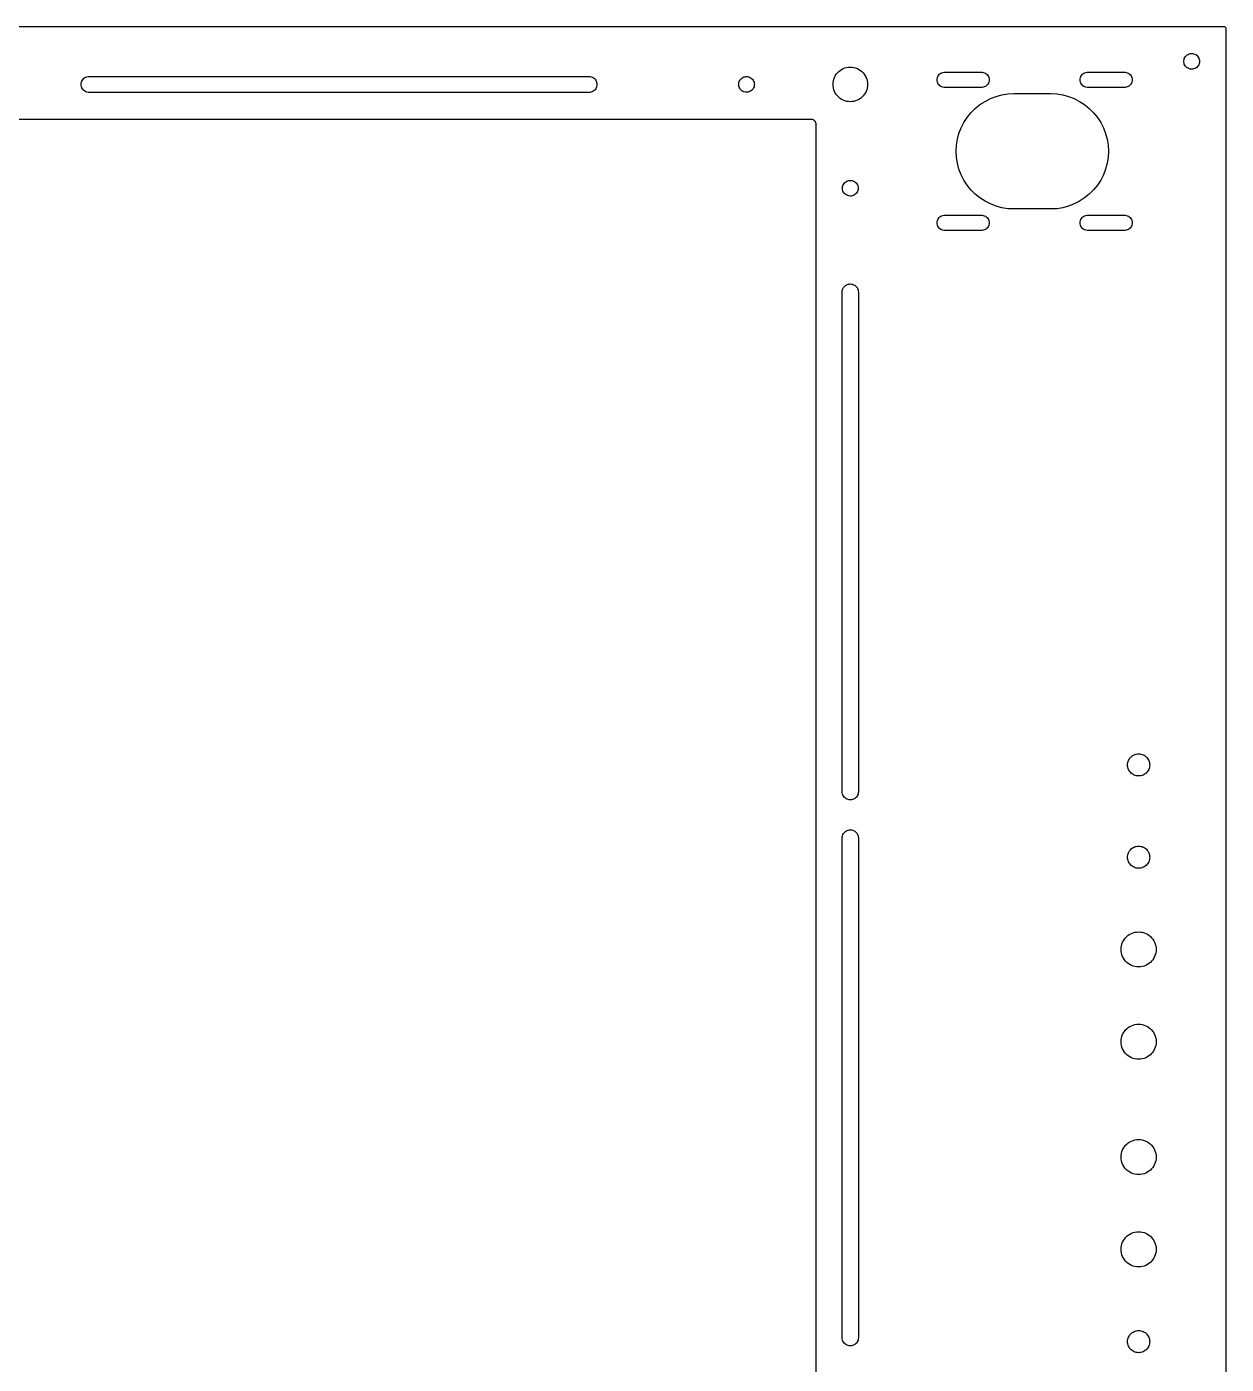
# Model space of a CAD drawing. Header units: metres. Extents: x -319 to 319, y -232 to 232.
# Drawn here: x 59 to 319, y -57.4 to 232.5 of the extents above; entities that cross this region are included whole.
import ezdxf

# ---------------------------------------------------------------- set-up
doc = ezdxf.new("R2010")
doc.units = ezdxf.units.M

msp = doc.modelspace()

# ---------------------------------------------------------------- linework, layer by layer
for p, q in [((318.5, 232.5), (-318.5, 232.5)), ((318.691, 232.462), (318.5, 232.5)), ((318.854, 232.354), (318.691, 232.462)), ((318.962, 232.191), (318.854, 232.354)), ((319, 232), (318.962, 232.191)), ((319, -232), (319, 232)), ((310.154, 226.039), (310.32, 226.224)), ((310.32, 226.224), (310.511, 226.383)), ((310.511, 226.383), (310.723, 226.512)), ((310.723, 226.512), (310.951, 226.609)), ((310.951, 226.609), (311.191, 226.672)), ((311.191, 226.672), (311.438, 226.699)), ((311.438, 226.699), (311.686, 226.69)), ((311.686, 226.69), (311.93, 226.645)), ((311.93, 226.645), (312.165, 226.565)), ((312.165, 226.565), (312.386, 226.451)), ((312.386, 226.451), (312.587, 226.307)), ((312.587, 226.307), (312.766, 226.134)), ((312.766, 226.134), (312.918, 225.938)), ((235.296, 223.034), (235.625, 223.248)), ((235.625, 223.248), (235.975, 223.426)), ((235.975, 223.426), (236.341, 223.566)), ((236.341, 223.566), (236.72, 223.668)), ((236.72, 223.668), (237.108, 223.729)), ((237.108, 223.729), (237.5, 223.75)), ((237.5, 223.75), (237.892, 223.729)), ((237.892, 223.729), (238.28, 223.668)), ((238.28, 223.668), (238.659, 223.566)), ((238.659, 223.566), (239.025, 223.426)), ((239.025, 223.426), (239.375, 223.248)), ((239.375, 223.248), (239.704, 223.034)), ((309.805, 225.124), (309.841, 225.37)), ((309.805, 224.876), (309.805, 225.124)), ((309.841, 224.63), (309.805, 224.876)), ((309.841, 225.37), (309.912, 225.607)), ((309.912, 224.393), (309.841, 224.63)), ((309.912, 225.607), (310.018, 225.832)), ((310.018, 224.168), (309.912, 224.393)), ((310.018, 225.832), (310.154, 226.039)), ((310.154, 223.961), (310.018, 224.168)), ((310.32, 223.776), (310.154, 223.961)), ((310.511, 223.617), (310.32, 223.776)), ((310.723, 223.488), (310.511, 223.617)), ((310.951, 223.391), (310.723, 223.488)), ((311.191, 223.328), (310.951, 223.391)), ((311.438, 223.301), (311.191, 223.328)), ((311.686, 223.31), (311.438, 223.301)), ((311.93, 223.355), (311.686, 223.31)), ((312.165, 223.435), (311.93, 223.355)), ((312.386, 223.549), (312.165, 223.435)), ((312.587, 223.693), (312.386, 223.549)), ((312.766, 223.866), (312.587, 223.693)), ((312.918, 224.062), (312.766, 223.866)), ((312.918, 225.938), (313.039, 225.722)), ((313.039, 224.278), (312.918, 224.062)), ((313.039, 225.722), (313.128, 225.49)), ((313.128, 224.51), (313.039, 224.278)), ((313.128, 225.49), (313.182, 225.248)), ((313.182, 224.752), (313.128, 224.51)), ((313.182, 225.248), (313.2, 225)), ((313.2, 225), (313.182, 224.752)), ((70.7678, 220.249), (70.8209, 220.493)), ((70.8209, 220.493), (70.9081, 220.727)), ((70.9081, 220.727), (71.0278, 220.946)), ((71.0278, 220.946), (71.1774, 221.146)), ((71.1774, 221.146), (71.354, 221.323)), ((71.354, 221.323), (71.5539, 221.472)), ((71.5539, 221.472), (71.773, 221.592)), ((71.773, 221.592), (72.007, 221.679)), ((72.007, 221.679), (72.2509, 221.732)), ((72.2509, 221.732), (72.5, 221.75)), ((72.5, 221.75), (180.833, 221.75)), ((180.833, 221.75), (181.082, 221.732)), ((181.082, 221.732), (181.326, 221.679)), ((181.326, 221.679), (181.56, 221.592)), ((181.56, 221.592), (181.779, 221.472)), ((181.779, 221.472), (181.979, 221.323)), ((181.979, 221.323), (182.156, 221.146)), ((182.156, 221.146), (182.306, 220.946)), ((182.306, 220.946), (182.425, 220.727)), ((182.425, 220.727), (182.512, 220.493)), ((182.512, 220.493), (182.566, 220.249)), ((213.305, 220.124), (213.341, 220.37)), ((213.341, 220.37), (213.412, 220.607)), ((213.412, 220.607), (213.518, 220.832)), ((213.518, 220.832), (213.654, 221.039)), ((213.654, 221.039), (213.82, 221.224)), ((213.82, 221.224), (214.011, 221.383)), ((214.011, 221.383), (214.223, 221.512)), ((214.223, 221.512), (214.451, 221.609)), ((214.451, 221.609), (214.691, 221.672)), ((214.691, 221.672), (214.938, 221.699)), ((214.938, 221.699), (215.186, 221.69)), ((215.186, 221.69), (215.43, 221.645)), ((215.43, 221.645), (215.665, 221.565)), ((215.665, 221.565), (215.886, 221.451)), ((215.886, 221.451), (216.087, 221.307)), ((216.087, 221.307), (216.266, 221.134)), ((216.266, 221.134), (216.418, 220.938)), ((216.418, 220.938), (216.539, 220.722)), ((216.539, 220.722), (216.628, 220.49)), ((216.628, 220.49), (216.682, 220.248)), ((233.75, 220), (233.771, 220.392)), ((233.771, 220.392), (233.832, 220.78)), ((233.832, 220.78), (233.934, 221.159)), ((233.934, 221.159), (234.074, 221.525)), ((234.074, 221.525), (234.252, 221.875)), ((234.252, 221.875), (234.466, 222.204)), ((234.466, 222.204), (234.713, 222.509)), ((234.713, 222.509), (234.991, 222.787)), ((234.991, 222.787), (235.296, 223.034)), ((239.704, 223.034), (240.009, 222.787)), ((240.009, 222.787), (240.287, 222.509)), ((240.287, 222.509), (240.534, 222.204)), ((240.534, 222.204), (240.748, 221.875)), ((240.748, 221.875), (240.926, 221.525)), ((240.926, 221.525), (241.066, 221.159)), ((241.066, 221.159), (241.168, 220.78)), ((241.168, 220.78), (241.229, 220.392)), ((241.229, 220.392), (241.25, 220)), ((256.3, 221), (256.318, 221.246)), ((256.318, 220.754), (256.3, 221)), ((256.318, 221.246), (256.373, 221.486)), ((256.373, 220.514), (256.318, 220.754)), ((256.373, 221.486), (256.463, 221.716)), ((256.463, 220.284), (256.373, 220.514)), ((256.463, 221.716), (256.587, 221.929)), ((256.587, 221.929), (256.74, 222.122)), ((256.74, 222.122), (256.921, 222.29)), ((256.921, 222.29), (257.125, 222.429)), ((257.125, 222.429), (257.347, 222.536)), ((257.347, 222.536), (257.583, 222.609)), ((257.583, 222.609), (257.827, 222.645)), ((257.827, 222.645), (266.073, 222.645)), ((266.073, 222.645), (266.317, 222.609)), ((266.317, 222.609), (266.553, 222.536)), ((266.553, 222.536), (266.775, 222.429)), ((266.775, 222.429), (266.979, 222.29)), ((266.979, 222.29), (267.16, 222.122)), ((267.16, 222.122), (267.313, 221.929)), ((267.313, 221.929), (267.437, 221.716)), ((267.437, 221.716), (267.527, 221.486)), ((267.527, 220.514), (267.437, 220.284)), ((267.527, 221.486), (267.582, 221.246)), ((267.582, 220.754), (267.527, 220.514)), ((267.582, 221.246), (267.6, 221)), ((267.6, 221), (267.582, 220.754)), ((287.3, 221), (287.318, 221.246)), ((287.318, 220.754), (287.3, 221)), ((287.318, 221.246), (287.373, 221.486)), ((287.373, 220.514), (287.318, 220.754)), ((287.373, 221.486), (287.463, 221.716)), ((287.463, 220.284), (287.373, 220.514)), ((287.463, 221.716), (287.587, 221.929)), ((287.587, 221.929), (287.74, 222.122)), ((287.74, 222.122), (287.921, 222.29)), ((287.921, 222.29), (288.125, 222.429)), ((288.125, 222.429), (288.347, 222.536)), ((288.347, 222.536), (288.583, 222.609)), ((288.583, 222.609), (288.827, 222.645)), ((288.827, 222.645), (297.073, 222.645)), ((297.073, 222.645), (297.317, 222.609)), ((297.317, 222.609), (297.553, 222.536)), ((297.553, 222.536), (297.775, 222.429)), ((297.775, 222.429), (297.979, 222.29)), ((297.979, 222.29), (298.16, 222.122)), ((298.16, 222.122), (298.313, 221.929)), ((298.313, 221.929), (298.437, 221.716)), ((298.437, 221.716), (298.527, 221.486)), ((298.527, 220.514), (298.437, 220.284)), ((298.527, 221.486), (298.582, 221.246)), ((298.582, 220.754), (298.527, 220.514)), ((298.582, 221.246), (298.6, 221)), ((298.6, 221), (298.582, 220.754)), ((70.75, 220), (70.7678, 220.249)), ((70.7678, 219.751), (70.75, 220)), ((70.8209, 219.507), (70.7678, 219.751)), ((70.9081, 219.273), (70.8209, 219.507)), ((71.0278, 219.054), (70.9081, 219.273)), ((71.1774, 218.854), (71.0278, 219.054)), ((71.354, 218.677), (71.1774, 218.854)), ((71.5539, 218.528), (71.354, 218.677)), ((71.773, 218.408), (71.5539, 218.528)), ((72.007, 218.321), (71.773, 218.408)), ((72.2509, 218.268), (72.007, 218.321)), ((72.5, 218.25), (72.2509, 218.268)), ((180.833, 218.25), (72.5, 218.25)), ((181.082, 218.268), (180.833, 218.25)), ((181.326, 218.321), (181.082, 218.268)), ((181.56, 218.408), (181.326, 218.321)), ((181.779, 218.528), (181.56, 218.408)), ((181.979, 218.677), (181.779, 218.528)), ((182.156, 218.854), (181.979, 218.677)), ((182.306, 219.054), (182.156, 218.854)), ((182.425, 219.273), (182.306, 219.054)), ((182.512, 219.507), (182.425, 219.273)), ((182.566, 219.751), (182.512, 219.507)), ((182.566, 220.249), (182.583, 220)), ((182.583, 220), (182.566, 219.751)), ((213.305, 219.876), (213.305, 220.124)), ((213.341, 219.63), (213.305, 219.876)), ((213.412, 219.393), (213.341, 219.63)), ((213.518, 219.168), (213.412, 219.393)), ((213.654, 218.961), (213.518, 219.168)), ((213.82, 218.776), (213.654, 218.961)), ((214.011, 218.617), (213.82, 218.776)), ((214.223, 218.488), (214.011, 218.617)), ((214.451, 218.391), (214.223, 218.488)), ((214.691, 218.328), (214.451, 218.391)), ((214.938, 218.301), (214.691, 218.328)), ((215.186, 218.31), (214.938, 218.301)), ((215.43, 218.355), (215.186, 218.31)), ((215.665, 218.435), (215.43, 218.355)), ((215.886, 218.549), (215.665, 218.435)), ((216.087, 218.693), (215.886, 218.549)), ((216.266, 218.866), (216.087, 218.693)), ((216.418, 219.062), (216.266, 218.866)), ((216.539, 219.278), (216.418, 219.062)), ((216.628, 219.51), (216.539, 219.278)), ((216.682, 219.752), (216.628, 219.51)), ((216.682, 220.248), (216.7, 220)), ((216.7, 220), (216.682, 219.752)), ((233.771, 219.608), (233.75, 220)), ((233.832, 219.22), (233.771, 219.608)), ((233.934, 218.841), (233.832, 219.22)), ((234.074, 218.475), (233.934, 218.841)), ((234.252, 218.125), (234.074, 218.475)), ((234.466, 217.796), (234.252, 218.125)), ((234.713, 217.491), (234.466, 217.796)), ((234.991, 217.213), (234.713, 217.491)), ((240.287, 217.491), (240.009, 217.213)), ((240.534, 217.796), (240.287, 217.491)), ((240.748, 218.125), (240.534, 217.796)), ((240.926, 218.475), (240.748, 218.125)), ((241.066, 218.841), (240.926, 218.475)), ((241.168, 219.22), (241.066, 218.841)), ((241.229, 219.608), (241.168, 219.22)), ((241.25, 220), (241.229, 219.608)), ((256.587, 220.071), (256.463, 220.284)), ((256.74, 219.878), (256.587, 220.071)), ((256.921, 219.71), (256.74, 219.878)), ((257.125, 219.571), (256.921, 219.71)), ((257.347, 219.464), (257.125, 219.571)), ((257.583, 219.391), (257.347, 219.464)), ((257.827, 219.355), (257.583, 219.391)), ((266.073, 219.355), (257.827, 219.355)), ((266.317, 219.391), (266.073, 219.355)), ((266.553, 219.464), (266.317, 219.391)), ((266.775, 219.571), (266.553, 219.464)), ((266.979, 219.71), (266.775, 219.571)), ((267.16, 219.878), (266.979, 219.71)), ((267.313, 220.071), (267.16, 219.878)), ((267.437, 220.284), (267.313, 220.071)), ((269.087, 217.388), (270.351, 217.727)), ((270.351, 217.727), (271.643, 217.932)), ((271.643, 217.932), (272.95, 218)), ((272.95, 218), (280.95, 218)), ((280.95, 218), (282.257, 217.932)), ((282.257, 217.932), (283.549, 217.727)), ((283.549, 217.727), (284.813, 217.388)), ((287.587, 220.071), (287.463, 220.284)), ((287.74, 219.878), (287.587, 220.071)), ((287.921, 219.71), (287.74, 219.878)), ((288.125, 219.571), (287.921, 219.71)), ((288.347, 219.464), (288.125, 219.571)), ((288.583, 219.391), (288.347, 219.464)), ((288.827, 219.355), (288.583, 219.391)), ((297.073, 219.355), (288.827, 219.355)), ((297.317, 219.391), (297.073, 219.355)), ((297.553, 219.464), (297.317, 219.391)), ((297.775, 219.571), (297.553, 219.464)), ((297.979, 219.71), (297.775, 219.571)), ((298.16, 219.878), (297.979, 219.71)), ((298.313, 220.071), (298.16, 219.878)), ((298.437, 220.284), (298.313, 220.071)), ((235.296, 216.966), (234.991, 217.213)), ((235.625, 216.752), (235.296, 216.966)), ((235.975, 216.574), (235.625, 216.752)), ((236.341, 216.434), (235.975, 216.574)), ((236.72, 216.332), (236.341, 216.434)), ((237.108, 216.271), (236.72, 216.332)), ((237.5, 216.25), (237.108, 216.271)), ((237.892, 216.271), (237.5, 216.25)), ((238.28, 216.332), (237.892, 216.271)), ((238.659, 216.434), (238.28, 216.332)), ((239.025, 216.574), (238.659, 216.434)), ((239.375, 216.752), (239.025, 216.574)), ((239.704, 216.966), (239.375, 216.752)), ((240.009, 217.213), (239.704, 216.966)), ((263.661, 213.864), (264.586, 214.789)), ((264.586, 214.789), (265.603, 215.613)), ((265.603, 215.613), (266.7, 216.325)), ((266.7, 216.325), (267.866, 216.919)), ((267.866, 216.919), (269.087, 217.388)), ((284.813, 217.388), (286.034, 216.919)), ((286.034, 216.919), (287.2, 216.325)), ((287.2, 216.325), (288.297, 215.613)), ((288.297, 215.613), (289.314, 214.789)), ((289.314, 214.789), (290.239, 213.864)), ((-229, 212.5), (229, 212.5)), ((229, 212.5), (229.223, 212.475)), ((229.223, 212.475), (229.434, 212.401)), ((229.434, 212.401), (229.623, 212.282)), ((229.623, 212.282), (229.782, 212.123)), ((229.782, 212.123), (229.901, 211.934)), ((229.901, 211.934), (229.975, 211.723)), ((229.975, 211.723), (230, 211.5)), ((261.531, 210.584), (262.125, 211.75)), ((262.125, 211.75), (262.837, 212.847)), ((262.837, 212.847), (263.661, 213.864)), ((290.239, 213.864), (291.063, 212.847)), ((291.063, 212.847), (291.775, 211.75)), ((291.775, 211.75), (292.369, 210.584)), ((230, 211.5), (230, -211.5)), ((260.723, 208.099), (261.062, 209.363)), ((261.062, 209.363), (261.531, 210.584)), ((292.369, 210.584), (292.838, 209.363)), ((292.838, 209.363), (293.177, 208.099)), ((260.45, 205.5), (260.518, 206.807)), ((260.518, 206.807), (260.723, 208.099)), ((293.177, 208.099), (293.382, 206.807)), ((293.382, 206.807), (293.45, 205.5)), ((260.518, 204.193), (260.45, 205.5)), ((260.723, 202.901), (260.518, 204.193)), ((293.382, 204.193), (293.177, 202.901)), ((293.45, 205.5), (293.382, 204.193)), ((261.062, 201.637), (260.723, 202.901)), ((261.531, 200.416), (261.062, 201.637)), ((262.125, 199.25), (261.531, 200.416)), ((292.369, 200.416), (291.775, 199.25)), ((292.838, 201.637), (292.369, 200.416)), ((293.177, 202.901), (292.838, 201.637)), ((235.805, 197.624), (235.841, 197.87)), ((235.805, 197.376), (235.805, 197.624)), ((235.841, 197.13), (235.805, 197.376)), ((235.841, 197.87), (235.912, 198.107)), ((235.912, 198.107), (236.018, 198.332)), ((236.018, 198.332), (236.154, 198.539)), ((236.154, 198.539), (236.32, 198.724)), ((236.32, 198.724), (236.511, 198.883)), ((236.511, 198.883), (236.723, 199.012)), ((236.723, 199.012), (236.951, 199.109)), ((236.951, 199.109), (237.191, 199.172)), ((237.191, 199.172), (237.438, 199.199)), ((237.438, 199.199), (237.686, 199.19)), ((237.686, 199.19), (237.93, 199.145)), ((237.93, 199.145), (238.165, 199.065)), ((238.165, 199.065), (238.386, 198.951)), ((238.386, 198.951), (238.587, 198.807)), ((238.587, 198.807), (238.766, 198.634)), ((238.766, 198.634), (238.918, 198.438)), ((238.918, 198.438), (239.039, 198.222)), ((239.039, 198.222), (239.128, 197.99)), ((239.128, 197.99), (239.182, 197.748)), ((239.182, 197.252), (239.128, 197.01)), ((239.182, 197.748), (239.2, 197.5)), ((239.2, 197.5), (239.182, 197.252)), ((262.837, 198.153), (262.125, 199.25)), ((263.661, 197.136), (262.837, 198.153)), ((291.063, 198.153), (290.239, 197.136)), ((291.775, 199.25), (291.063, 198.153)), ((235.912, 196.893), (235.841, 197.13)), ((236.018, 196.668), (235.912, 196.893)), ((236.154, 196.461), (236.018, 196.668)), ((236.32, 196.276), (236.154, 196.461)), ((236.511, 196.117), (236.32, 196.276)), ((236.723, 195.988), (236.511, 196.117)), ((236.951, 195.891), (236.723, 195.988)), ((237.191, 195.828), (236.951, 195.891)), ((237.438, 195.801), (237.191, 195.828)), ((237.686, 195.81), (237.438, 195.801)), ((237.93, 195.855), (237.686, 195.81)), ((238.165, 195.935), (237.93, 195.855)), ((238.386, 196.049), (238.165, 195.935)), ((238.587, 196.193), (238.386, 196.049)), ((238.766, 196.366), (238.587, 196.193)), ((238.918, 196.562), (238.766, 196.366)), ((239.039, 196.778), (238.918, 196.562)), ((239.128, 197.01), (239.039, 196.778)), ((264.586, 196.211), (263.661, 197.136)), ((265.603, 195.387), (264.586, 196.211)), ((266.7, 194.675), (265.603, 195.387)), ((267.866, 194.081), (266.7, 194.675)), ((287.2, 194.675), (286.034, 194.081)), ((288.297, 195.387), (287.2, 194.675)), ((289.314, 196.211), (288.297, 195.387)), ((290.239, 197.136), (289.314, 196.211)), ((256.921, 191.29), (257.125, 191.429)), ((257.125, 191.429), (257.347, 191.536)), ((257.347, 191.536), (257.583, 191.609)), ((257.583, 191.609), (257.827, 191.645)), ((257.827, 191.645), (266.073, 191.645)), ((266.073, 191.645), (266.317, 191.609)), ((266.317, 191.609), (266.553, 191.536)), ((266.553, 191.536), (266.775, 191.429)), ((266.775, 191.429), (266.979, 191.29)), ((269.087, 193.612), (267.866, 194.081)), ((270.351, 193.273), (269.087, 193.612)), ((271.643, 193.068), (270.351, 193.273)), ((272.95, 193), (271.643, 193.068)), ((280.95, 193), (272.95, 193)), ((282.257, 193.068), (280.95, 193)), ((283.549, 193.273), (282.257, 193.068)), ((284.813, 193.612), (283.549, 193.273)), ((286.034, 194.081), (284.813, 193.612)), ((287.921, 191.29), (288.125, 191.429)), ((288.125, 191.429), (288.347, 191.536)), ((288.347, 191.536), (288.583, 191.609)), ((288.583, 191.609), (288.827, 191.645)), ((288.827, 191.645), (297.073, 191.645)), ((297.073, 191.645), (297.317, 191.609)), ((297.317, 191.609), (297.553, 191.536)), ((297.553, 191.536), (297.775, 191.429)), ((297.775, 191.429), (297.979, 191.29)), ((256.3, 190), (256.318, 190.246)), ((256.318, 189.754), (256.3, 190)), ((256.318, 190.246), (256.373, 190.486)), ((256.373, 189.514), (256.318, 189.754)), ((256.373, 190.486), (256.463, 190.716)), ((256.463, 189.284), (256.373, 189.514)), ((256.463, 190.716), (256.587, 190.929)), ((256.587, 189.071), (256.463, 189.284)), ((256.587, 190.929), (256.74, 191.122)), ((256.74, 188.878), (256.587, 189.071)), ((256.74, 191.122), (256.921, 191.29)), ((256.921, 188.71), (256.74, 188.878)), ((257.125, 188.571), (256.921, 188.71)), ((257.347, 188.464), (257.125, 188.571)), ((257.583, 188.391), (257.347, 188.464)), ((266.553, 188.464), (266.317, 188.391)), ((266.775, 188.571), (266.553, 188.464)), ((266.979, 188.71), (266.775, 188.571)), ((266.979, 191.29), (267.16, 191.122)), ((267.16, 188.878), (266.979, 188.71)), ((267.16, 191.122), (267.313, 190.929)), ((267.313, 189.071), (267.16, 188.878)), ((267.313, 190.929), (267.437, 190.716)), ((267.437, 189.284), (267.313, 189.071)), ((267.437, 190.716), (267.527, 190.486)), ((267.527, 189.514), (267.437, 189.284)), ((267.527, 190.486), (267.582, 190.246)), ((267.582, 189.754), (267.527, 189.514)), ((267.582, 190.246), (267.6, 190)), ((267.6, 190), (267.582, 189.754)), ((287.3, 190), (287.318, 190.246)), ((287.318, 189.754), (287.3, 190)), ((287.318, 190.246), (287.373, 190.486)), ((287.373, 189.514), (287.318, 189.754)), ((287.373, 190.486), (287.463, 190.716)), ((287.463, 189.284), (287.373, 189.514)), ((287.463, 190.716), (287.587, 190.929)), ((287.587, 189.071), (287.463, 189.284)), ((287.587, 190.929), (287.74, 191.122)), ((287.74, 188.878), (287.587, 189.071)), ((287.74, 191.122), (287.921, 191.29)), ((287.921, 188.71), (287.74, 188.878)), ((288.125, 188.571), (287.921, 188.71)), ((288.347, 188.464), (288.125, 188.571)), ((288.583, 188.391), (288.347, 188.464)), ((297.553, 188.464), (297.317, 188.391)), ((297.775, 188.571), (297.553, 188.464)), ((297.979, 188.71), (297.775, 188.571)), ((297.979, 191.29), (298.16, 191.122)), ((298.16, 188.878), (297.979, 188.71)), ((298.16, 191.122), (298.313, 190.929)), ((298.313, 189.071), (298.16, 188.878)), ((298.313, 190.929), (298.437, 190.716)), ((298.437, 189.284), (298.313, 189.071)), ((298.437, 190.716), (298.527, 190.486)), ((298.527, 189.514), (298.437, 189.284)), ((298.527, 190.486), (298.582, 190.246)), ((298.582, 189.754), (298.527, 189.514)), ((298.582, 190.246), (298.6, 190)), ((298.6, 190), (298.582, 189.754)), ((257.827, 188.355), (257.583, 188.391)), ((266.073, 188.355), (257.827, 188.355)), ((266.317, 188.391), (266.073, 188.355)), ((288.827, 188.355), (288.583, 188.391)), ((297.073, 188.355), (288.827, 188.355)), ((297.317, 188.391), (297.073, 188.355)), ((235.75, 175), (235.768, 175.249)), ((235.75, 66.6667), (235.75, 175)), ((235.768, 175.249), (235.821, 175.493)), ((235.821, 175.493), (235.908, 175.727)), ((235.908, 175.727), (236.028, 175.946)), ((236.028, 175.946), (236.177, 176.146)), ((236.177, 176.146), (236.354, 176.323)), ((236.354, 176.323), (236.554, 176.472)), ((236.554, 176.472), (236.773, 176.592)), ((236.773, 176.592), (237.007, 176.679)), ((237.007, 176.679), (237.251, 176.732)), ((237.251, 176.732), (237.5, 176.75)), ((237.5, 176.75), (237.749, 176.732)), ((237.749, 176.732), (237.993, 176.679)), ((237.993, 176.679), (238.227, 176.592)), ((238.227, 176.592), (238.446, 176.472)), ((238.446, 176.472), (238.646, 176.323)), ((238.646, 176.323), (238.823, 176.146)), ((238.823, 176.146), (238.972, 175.946)), ((238.972, 175.946), (239.092, 175.727)), ((239.092, 175.727), (239.179, 175.493)), ((239.179, 175.493), (239.232, 175.249)), ((239.232, 175.249), (239.25, 175)), ((239.25, 175), (239.25, 66.6667)), ((297.6, 72.5), (297.613, 72.7509)), ((297.613, 72.2491), (297.6, 72.5)), ((297.613, 72.7509), (297.652, 72.999)), ((297.652, 72.999), (297.717, 73.2416)), ((297.717, 73.2416), (297.807, 73.4762)), ((297.807, 73.4762), (297.922, 73.7)), ((297.922, 73.7), (298.058, 73.9107)), ((298.058, 73.9107), (298.216, 74.1059)), ((298.216, 74.1059), (298.394, 74.2835)), ((298.394, 74.2835), (298.589, 74.4416)), ((298.589, 74.4416), (298.8, 74.5785)), ((298.8, 74.5785), (299.024, 74.6925)), ((299.024, 74.6925), (299.258, 74.7825)), ((299.258, 74.7825), (299.501, 74.8475)), ((299.501, 74.8475), (299.749, 74.8869)), ((299.749, 74.8869), (300, 74.9)), ((300, 74.9), (300.251, 74.8869)), ((300.251, 74.8869), (300.499, 74.8475)), ((300.499, 74.8475), (300.742, 74.7825)), ((300.742, 74.7825), (300.976, 74.6925)), ((300.976, 74.6925), (301.2, 74.5785)), ((301.2, 74.5785), (301.411, 74.4416)), ((301.411, 74.4416), (301.606, 74.2835)), ((301.606, 74.2835), (301.784, 74.1059)), ((301.784, 74.1059), (301.942, 73.9107)), ((301.942, 73.9107), (302.078, 73.7)), ((302.078, 73.7), (302.193, 73.4762)), ((302.193, 73.4762), (302.283, 73.2416)), ((302.283, 73.2416), (302.348, 72.999)), ((302.348, 72.999), (302.387, 72.7509)), ((302.387, 72.7509), (302.4, 72.5)), ((302.4, 72.5), (302.387, 72.2491)), ((297.652, 72.001), (297.613, 72.2491)), ((297.717, 71.7584), (297.652, 72.001)), ((297.807, 71.5238), (297.717, 71.7584)), ((297.922, 71.3), (297.807, 71.5238)), ((298.058, 71.0893), (297.922, 71.3)), ((298.216, 70.8941), (298.058, 71.0893)), ((298.394, 70.7164), (298.216, 70.8941)), ((298.589, 70.5583), (298.394, 70.7164)), ((298.8, 70.4215), (298.589, 70.5583)), ((299.024, 70.3075), (298.8, 70.4215)), ((299.258, 70.2175), (299.024, 70.3075)), ((299.501, 70.1524), (299.258, 70.2175)), ((299.749, 70.1131), (299.501, 70.1524)), ((300, 70.1), (299.749, 70.1131)), ((300.251, 70.1131), (300, 70.1)), ((300.499, 70.1524), (300.251, 70.1131)), ((300.742, 70.2175), (300.499, 70.1524)), ((300.976, 70.3075), (300.742, 70.2175)), ((301.2, 70.4215), (300.976, 70.3075)), ((301.411, 70.5583), (301.2, 70.4215)), ((301.606, 70.7164), (301.411, 70.5583)), ((301.784, 70.8941), (301.606, 70.7164)), ((301.942, 71.0893), (301.784, 70.8941)), ((302.078, 71.3), (301.942, 71.0893)), ((302.193, 71.5238), (302.078, 71.3)), ((302.283, 71.7584), (302.193, 71.5238)), ((302.348, 72.001), (302.283, 71.7584)), ((302.387, 72.2491), (302.348, 72.001)), ((235.768, 66.4176), (235.75, 66.6667)), ((235.821, 66.1736), (235.768, 66.4176)), ((235.908, 65.9397), (235.821, 66.1736)), ((236.028, 65.7205), (235.908, 65.9397)), ((236.177, 65.5207), (236.028, 65.7205)), ((236.354, 65.3441), (236.177, 65.5207)), ((236.554, 65.1945), (236.354, 65.3441)), ((236.773, 65.0748), (236.554, 65.1945)), ((237.007, 64.9875), (236.773, 65.0748)), ((237.251, 64.9345), (237.007, 64.9875)), ((237.5, 64.9167), (237.251, 64.9345)), ((237.749, 64.9345), (237.5, 64.9167)), ((237.993, 64.9875), (237.749, 64.9345)), ((238.227, 65.0748), (237.993, 64.9875)), ((238.446, 65.1945), (238.227, 65.0748)), ((238.646, 65.3441), (238.446, 65.1945)), ((238.823, 65.5207), (238.646, 65.3441)), ((238.972, 65.7205), (238.823, 65.5207)), ((239.092, 65.9397), (238.972, 65.7205)), ((239.179, 66.1736), (239.092, 65.9397)), ((239.232, 66.4176), (239.179, 66.1736)), ((239.25, 66.6667), (239.232, 66.4176)), ((236.177, 57.8127), (236.354, 57.9892)), ((236.354, 57.9892), (236.554, 58.1389)), ((236.554, 58.1389), (236.773, 58.2585)), ((236.773, 58.2585), (237.007, 58.3458)), ((237.007, 58.3458), (237.251, 58.3988)), ((237.251, 58.3988), (237.5, 58.4167)), ((237.5, 58.4167), (237.749, 58.3988)), ((237.749, 58.3988), (237.993, 58.3458)), ((237.993, 58.3458), (238.227, 58.2585)), ((238.227, 58.2585), (238.446, 58.1389)), ((238.446, 58.1389), (238.646, 57.9892)), ((238.646, 57.9892), (238.823, 57.8127)), ((235.75, 56.6667), (235.768, 56.9157)), ((235.75, -51.6667), (235.75, 56.6667)), ((235.768, 56.9157), (235.821, 57.1597)), ((235.821, 57.1597), (235.908, 57.3936)), ((235.908, 57.3936), (236.028, 57.6128)), ((236.028, 57.6128), (236.177, 57.8127)), ((238.823, 57.8127), (238.972, 57.6128)), ((238.972, 57.6128), (239.092, 57.3936)), ((239.092, 57.3936), (239.179, 57.1597)), ((239.179, 57.1597), (239.232, 56.9157)), ((239.232, 56.9157), (239.25, 56.6667)), ((239.25, 56.6667), (239.25, -51.6667)), ((297.6, 52.5), (297.613, 52.7509)), ((297.613, 52.2491), (297.6, 52.5)), ((297.613, 52.7509), (297.652, 52.999)), ((297.652, 52.001), (297.613, 52.2491)), ((297.652, 52.999), (297.717, 53.2416)), ((297.717, 53.2416), (297.807, 53.4762)), ((297.807, 53.4762), (297.922, 53.7)), ((297.922, 53.7), (298.058, 53.9107)), ((298.058, 53.9107), (298.216, 54.1059)), ((298.216, 54.1059), (298.394, 54.2835)), ((298.394, 54.2835), (298.589, 54.4416)), ((298.589, 54.4416), (298.8, 54.5785)), ((298.8, 54.5785), (299.024, 54.6925)), ((299.024, 54.6925), (299.258, 54.7825)), ((299.258, 54.7825), (299.501, 54.8475)), ((299.501, 54.8475), (299.749, 54.8868)), ((299.749, 54.8868), (300, 54.9)), ((300, 54.9), (300.251, 54.8868)), ((300.251, 54.8868), (300.499, 54.8475)), ((300.499, 54.8475), (300.742, 54.7825)), ((300.742, 54.7825), (300.976, 54.6925)), ((300.976, 54.6925), (301.2, 54.5785)), ((301.2, 54.5785), (301.411, 54.4416)), ((301.411, 54.4416), (301.606, 54.2835)), ((301.606, 54.2835), (301.784, 54.1059)), ((301.784, 54.1059), (301.942, 53.9107)), ((301.942, 53.9107), (302.078, 53.7)), ((302.078, 53.7), (302.193, 53.4762)), ((302.193, 53.4762), (302.283, 53.2416)), ((302.283, 53.2416), (302.348, 52.999)), ((302.348, 52.999), (302.387, 52.7509)), ((302.387, 52.2491), (302.348, 52.001)), ((302.387, 52.7509), (302.4, 52.5)), ((302.4, 52.5), (302.387, 52.2491)), ((297.717, 51.7583), (297.652, 52.001)), ((297.807, 51.5238), (297.717, 51.7583)), ((297.922, 51.3), (297.807, 51.5238)), ((298.058, 51.0893), (297.922, 51.3)), ((298.216, 50.8941), (298.058, 51.0893)), ((298.394, 50.7164), (298.216, 50.8941)), ((298.589, 50.5583), (298.394, 50.7164)), ((298.8, 50.4215), (298.589, 50.5583)), ((299.024, 50.3075), (298.8, 50.4215)), ((299.258, 50.2175), (299.024, 50.3075)), ((299.501, 50.1524), (299.258, 50.2175)), ((299.749, 50.1131), (299.501, 50.1524)), ((300, 50.1), (299.749, 50.1131)), ((300.251, 50.1131), (300, 50.1)), ((300.499, 50.1524), (300.251, 50.1131)), ((300.742, 50.2175), (300.499, 50.1524)), ((300.976, 50.3075), (300.742, 50.2175)), ((301.2, 50.4215), (300.976, 50.3075)), ((301.411, 50.5583), (301.2, 50.4215)), ((301.606, 50.7164), (301.411, 50.5583)), ((301.784, 50.8941), (301.606, 50.7164)), ((301.942, 51.0893), (301.784, 50.8941)), ((302.078, 51.3), (301.942, 51.0893)), ((302.193, 51.5238), (302.078, 51.3)), ((302.283, 51.7583), (302.193, 51.5238)), ((302.348, 52.001), (302.283, 51.7583)), ((296.926, 34.7336), (297.176, 35.0427)), ((297.176, 35.0427), (297.457, 35.3239)), ((297.457, 35.3239), (297.766, 35.5743)), ((297.766, 35.5743), (298.1, 35.7909)), ((298.1, 35.7909), (298.454, 35.9715)), ((298.454, 35.9715), (298.826, 36.114)), ((298.826, 36.114), (299.21, 36.2169)), ((299.21, 36.2169), (299.603, 36.2792)), ((299.603, 36.2792), (300, 36.3)), ((300, 36.3), (300.397, 36.2792)), ((300.397, 36.2792), (300.79, 36.2169)), ((300.79, 36.2169), (301.174, 36.114)), ((301.174, 36.114), (301.546, 35.9715)), ((301.546, 35.9715), (301.9, 35.7909)), ((301.9, 35.7909), (302.234, 35.5743)), ((302.234, 35.5743), (302.543, 35.3239)), ((302.543, 35.3239), (302.824, 35.0427)), ((302.824, 35.0427), (303.074, 34.7336)), ((296.2, 32.5), (296.221, 32.8972)), ((296.221, 32.1028), (296.2, 32.5)), ((296.221, 32.8972), (296.283, 33.2901)), ((296.283, 31.7099), (296.221, 32.1028)), ((296.283, 33.2901), (296.386, 33.6743)), ((296.386, 33.6743), (296.529, 34.0456)), ((296.529, 34.0456), (296.709, 34.4)), ((296.709, 34.4), (296.926, 34.7336)), ((303.074, 34.7336), (303.291, 34.4)), ((303.291, 34.4), (303.471, 34.0456)), ((303.471, 34.0456), (303.614, 33.6743)), ((303.614, 33.6743), (303.717, 33.2901)), ((303.717, 33.2901), (303.779, 32.8972)), ((303.779, 32.1028), (303.717, 31.7099)), ((303.779, 32.8972), (303.8, 32.5)), ((303.8, 32.5), (303.779, 32.1028)), ((296.386, 31.3257), (296.283, 31.7099)), ((296.529, 30.9544), (296.386, 31.3257)), ((296.709, 30.6), (296.529, 30.9544)), ((296.926, 30.2664), (296.709, 30.6)), ((297.176, 29.9573), (296.926, 30.2664)), ((297.457, 29.676), (297.176, 29.9573)), ((297.766, 29.4257), (297.457, 29.676)), ((298.1, 29.2091), (297.766, 29.4257)), ((298.454, 29.0285), (298.1, 29.2091)), ((298.826, 28.886), (298.454, 29.0285)), ((301.546, 29.0285), (301.174, 28.886)), ((301.9, 29.2091), (301.546, 29.0285)), ((302.234, 29.4257), (301.9, 29.2091)), ((302.543, 29.676), (302.234, 29.4257)), ((302.824, 29.9573), (302.543, 29.676)), ((303.074, 30.2664), (302.824, 29.9573)), ((303.291, 30.6), (303.074, 30.2664)), ((303.471, 30.9544), (303.291, 30.6)), ((303.614, 31.3257), (303.471, 30.9544)), ((303.717, 31.7099), (303.614, 31.3257)), ((299.21, 28.783), (298.826, 28.886)), ((299.603, 28.7208), (299.21, 28.783)), ((300, 28.7), (299.603, 28.7208)), ((300.397, 28.7208), (300, 28.7)), ((300.79, 28.783), (300.397, 28.7208)), ((301.174, 28.886), (300.79, 28.783)), ((296.709, 14.4), (296.926, 14.7336)), ((296.926, 14.7336), (297.176, 15.0427)), ((297.176, 15.0427), (297.457, 15.3239)), ((297.457, 15.3239), (297.766, 15.5743)), ((297.766, 15.5743), (298.1, 15.7909)), ((298.1, 15.7909), (298.454, 15.9715)), ((298.454, 15.9715), (298.826, 16.114)), ((298.826, 16.114), (299.21, 16.2169)), ((299.21, 16.2169), (299.603, 16.2792)), ((299.603, 16.2792), (300, 16.3)), ((300, 16.3), (300.397, 16.2792)), ((300.397, 16.2792), (300.79, 16.2169)), ((300.79, 16.2169), (301.174, 16.114)), ((301.174, 16.114), (301.546, 15.9715)), ((301.546, 15.9715), (301.9, 15.7909)), ((301.9, 15.7909), (302.234, 15.5743)), ((302.234, 15.5743), (302.543, 15.3239)), ((302.543, 15.3239), (302.824, 15.0427)), ((302.824, 15.0427), (303.074, 14.7336)), ((303.074, 14.7336), (303.291, 14.4)), ((296.2, 12.5), (296.221, 12.8972)), ((296.221, 12.1028), (296.2, 12.5)), ((296.221, 12.8972), (296.283, 13.2901)), ((296.283, 11.7099), (296.221, 12.1028)), ((296.283, 13.2901), (296.386, 13.6743)), ((296.386, 11.3257), (296.283, 11.7099)), ((296.386, 13.6743), (296.529, 14.0456)), ((296.529, 14.0456), (296.709, 14.4)), ((303.291, 14.4), (303.471, 14.0456)), ((303.471, 14.0456), (303.614, 13.6743)), ((303.614, 13.6743), (303.717, 13.2901)), ((303.717, 11.7099), (303.614, 11.3257)), ((303.717, 13.2901), (303.779, 12.8972)), ((303.779, 12.1028), (303.717, 11.7099)), ((303.779, 12.8972), (303.8, 12.5)), ((303.8, 12.5), (303.779, 12.1028)), ((296.529, 10.9544), (296.386, 11.3257)), ((296.709, 10.6), (296.529, 10.9544)), ((296.926, 10.2664), (296.709, 10.6)), ((297.176, 9.9573), (296.926, 10.2664)), ((297.457, 9.676), (297.176, 9.9573)), ((297.766, 9.4257), (297.457, 9.676)), ((298.1, 9.2091), (297.766, 9.4257)), ((298.454, 9.0285), (298.1, 9.2091)), ((298.826, 8.886), (298.454, 9.0285)), ((299.21, 8.783), (298.826, 8.886)), ((299.603, 8.7208), (299.21, 8.783)), ((300, 8.7), (299.603, 8.7208)), ((300.397, 8.7208), (300, 8.7)), ((300.79, 8.783), (300.397, 8.7208)), ((301.174, 8.886), (300.79, 8.783)), ((301.546, 9.0285), (301.174, 8.886)), ((301.9, 9.2091), (301.546, 9.0285)), ((302.234, 9.4257), (301.9, 9.2091)), ((302.543, 9.676), (302.234, 9.4257)), ((302.824, 9.9573), (302.543, 9.676)), ((303.074, 10.2664), (302.824, 9.9573)), ((303.291, 10.6), (303.074, 10.2664)), ((303.471, 10.9544), (303.291, 10.6)), ((303.614, 11.3257), (303.471, 10.9544)), ((296.283, -11.7099), (296.386, -11.3257)), ((296.386, -11.3257), (296.529, -10.9544)), ((296.529, -10.9544), (296.709, -10.6)), ((296.709, -10.6), (296.926, -10.2664)), ((296.926, -10.2664), (297.176, -9.9573)), ((297.176, -9.9573), (297.457, -9.676)), ((297.457, -9.676), (297.766, -9.4257)), ((297.766, -9.4257), (298.1, -9.2091)), ((298.1, -9.2091), (298.454, -9.0285)), ((298.454, -9.0285), (298.826, -8.886)), ((298.826, -8.886), (299.21, -8.783)), ((299.21, -8.783), (299.603, -8.7208)), ((299.603, -8.7208), (300, -8.7)), ((300, -8.7), (300.397, -8.7208)), ((300.397, -8.7208), (300.79, -8.783)), ((300.79, -8.783), (301.174, -8.886)), ((301.174, -8.886), (301.546, -9.0285)), ((301.546, -9.0285), (301.9, -9.2091)), ((301.9, -9.2091), (302.234, -9.4257)), ((302.234, -9.4257), (302.543, -9.676)), ((302.543, -9.676), (302.824, -9.9573)), ((302.824, -9.9573), (303.074, -10.2664)), ((303.074, -10.2664), (303.291, -10.6)), ((303.291, -10.6), (303.471, -10.9544)), ((303.471, -10.9544), (303.614, -11.3257)), ((303.614, -11.3257), (303.717, -11.7099)), ((296.2, -12.5), (296.221, -12.1028)), ((296.221, -12.8972), (296.2, -12.5)), ((296.221, -12.1028), (296.283, -11.7099)), ((296.283, -13.2901), (296.221, -12.8972)), ((296.386, -13.6743), (296.283, -13.2901)), ((296.529, -14.0456), (296.386, -13.6743)), ((296.709, -14.4), (296.529, -14.0456)), ((296.926, -14.7336), (296.709, -14.4)), ((303.291, -14.4), (303.074, -14.7336)), ((303.471, -14.0456), (303.291, -14.4)), ((303.614, -13.6743), (303.471, -14.0456)), ((303.717, -13.2901), (303.614, -13.6743)), ((303.717, -11.7099), (303.779, -12.1028)), ((303.779, -12.8972), (303.717, -13.2901)), ((303.779, -12.1028), (303.8, -12.5)), ((303.8, -12.5), (303.779, -12.8972)), ((297.176, -15.0427), (296.926, -14.7336)), ((297.457, -15.3239), (297.176, -15.0427)), ((297.766, -15.5743), (297.457, -15.3239)), ((298.1, -15.7909), (297.766, -15.5743)), ((298.454, -15.9715), (298.1, -15.7909)), ((298.826, -16.114), (298.454, -15.9715)), ((299.21, -16.2169), (298.826, -16.114)), ((299.603, -16.2792), (299.21, -16.2169)), ((300, -16.3), (299.603, -16.2792)), ((300.397, -16.2792), (300, -16.3)), ((300.79, -16.2169), (300.397, -16.2792)), ((301.174, -16.114), (300.79, -16.2169)), ((301.546, -15.9715), (301.174, -16.114)), ((301.9, -15.7909), (301.546, -15.9715)), ((302.234, -15.5743), (301.9, -15.7909)), ((302.543, -15.3239), (302.234, -15.5743)), ((302.824, -15.0427), (302.543, -15.3239)), ((303.074, -14.7336), (302.824, -15.0427)), ((298.454, -29.0285), (298.826, -28.886)), ((298.826, -28.886), (299.21, -28.783)), ((299.21, -28.783), (299.603, -28.7208)), ((299.603, -28.7208), (300, -28.7)), ((300, -28.7), (300.397, -28.7208)), ((300.397, -28.7208), (300.79, -28.783)), ((300.79, -28.783), (301.174, -28.886)), ((301.174, -28.886), (301.546, -29.0285)), ((296.221, -32.1028), (296.283, -31.7099)), ((296.283, -31.7099), (296.386, -31.3257)), ((296.386, -31.3257), (296.529, -30.9544)), ((296.529, -30.9544), (296.709, -30.6)), ((296.709, -30.6), (296.926, -30.2664)), ((296.926, -30.2664), (297.176, -29.9573)), ((297.176, -29.9573), (297.457, -29.676)), ((297.457, -29.676), (297.766, -29.4257)), ((297.766, -29.4257), (298.1, -29.2091)), ((298.1, -29.2091), (298.454, -29.0285)), ((301.546, -29.0285), (301.9, -29.2091)), ((301.9, -29.2091), (302.234, -29.4257)), ((302.234, -29.4257), (302.543, -29.676)), ((302.543, -29.676), (302.824, -29.9573)), ((302.824, -29.9573), (303.074, -30.2664)), ((303.074, -30.2664), (303.291, -30.6)), ((303.291, -30.6), (303.471, -30.9544)), ((303.471, -30.9544), (303.614, -31.3257)), ((303.614, -31.3257), (303.717, -31.7099)), ((303.717, -31.7099), (303.779, -32.1028)), ((296.2, -32.5), (296.221, -32.1028)), ((296.221, -32.8972), (296.2, -32.5)), ((296.283, -33.2901), (296.221, -32.8972)), ((296.386, -33.6743), (296.283, -33.2901)), ((296.529, -34.0456), (296.386, -33.6743)), ((296.709, -34.4), (296.529, -34.0456)), ((296.926, -34.7336), (296.709, -34.4)), ((297.176, -35.0427), (296.926, -34.7336)), ((303.074, -34.7336), (302.824, -35.0427)), ((303.291, -34.4), (303.074, -34.7336)), ((303.471, -34.0456), (303.291, -34.4)), ((303.614, -33.6743), (303.471, -34.0456)), ((303.717, -33.2901), (303.614, -33.6743)), ((303.779, -32.8972), (303.717, -33.2901)), ((303.779, -32.1028), (303.8, -32.5)), ((303.8, -32.5), (303.779, -32.8972)), ((297.457, -35.3239), (297.176, -35.0427)), ((297.766, -35.5743), (297.457, -35.3239)), ((298.1, -35.7909), (297.766, -35.5743)), ((298.454, -35.9715), (298.1, -35.7909)), ((298.826, -36.114), (298.454, -35.9715)), ((299.21, -36.2169), (298.826, -36.114)), ((299.603, -36.2792), (299.21, -36.2169)), ((300, -36.3), (299.603, -36.2792)), ((300.397, -36.2792), (300, -36.3)), ((300.79, -36.2169), (300.397, -36.2792)), ((301.174, -36.114), (300.79, -36.2169)), ((301.546, -35.9715), (301.174, -36.114)), ((301.9, -35.7909), (301.546, -35.9715)), ((302.234, -35.5743), (301.9, -35.7909)), ((302.543, -35.3239), (302.234, -35.5743)), ((302.824, -35.0427), (302.543, -35.3239)), ((235.768, -51.9157), (235.75, -51.6667)), ((235.821, -52.1597), (235.768, -51.9157)), ((235.908, -52.3936), (235.821, -52.1597)), ((239.179, -52.1597), (239.092, -52.3936)), ((239.232, -51.9157), (239.179, -52.1597)), ((239.25, -51.6667), (239.232, -51.9157)), ((297.613, -52.2491), (297.652, -52.001)), ((297.652, -52.001), (297.717, -51.7583)), ((297.717, -51.7583), (297.807, -51.5238)), ((297.807, -51.5238), (297.922, -51.3)), ((297.922, -51.3), (298.058, -51.0893)), ((298.058, -51.0893), (298.216, -50.8941)), ((298.216, -50.8941), (298.394, -50.7164)), ((298.394, -50.7164), (298.589, -50.5583)), ((298.589, -50.5583), (298.8, -50.4215)), ((298.8, -50.4215), (299.024, -50.3075)), ((299.024, -50.3075), (299.258, -50.2175)), ((299.258, -50.2175), (299.501, -50.1524)), ((299.501, -50.1524), (299.749, -50.1131)), ((299.749, -50.1131), (300, -50.1)), ((300, -50.1), (300.251, -50.1131)), ((300.251, -50.1131), (300.499, -50.1524)), ((300.499, -50.1524), (300.742, -50.2175)), ((300.742, -50.2175), (300.976, -50.3075)), ((300.976, -50.3075), (301.2, -50.4215)), ((301.2, -50.4215), (301.411, -50.5583)), ((301.411, -50.5583), (301.606, -50.7164)), ((301.606, -50.7164), (301.784, -50.8941)), ((301.784, -50.8941), (301.942, -51.0893)), ((301.942, -51.0893), (302.078, -51.3)), ((302.078, -51.3), (302.193, -51.5238)), ((302.193, -51.5238), (302.283, -51.7583)), ((302.283, -51.7583), (302.348, -52.001)), ((302.348, -52.001), (302.387, -52.2491)), ((236.028, -52.6128), (235.908, -52.3936)), ((236.177, -52.8127), (236.028, -52.6128)), ((236.354, -52.9892), (236.177, -52.8127)), ((236.554, -53.1389), (236.354, -52.9892)), ((236.773, -53.2585), (236.554, -53.1389)), ((237.007, -53.3458), (236.773, -53.2585)), ((237.251, -53.3988), (237.007, -53.3458)), ((237.5, -53.4167), (237.251, -53.3988)), ((237.749, -53.3988), (237.5, -53.4167)), ((237.993, -53.3458), (237.749, -53.3988)), ((238.227, -53.2585), (237.993, -53.3458)), ((238.446, -53.1389), (238.227, -53.2585)), ((238.646, -52.9892), (238.446, -53.1389)), ((238.823, -52.8127), (238.646, -52.9892)), ((238.972, -52.6128), (238.823, -52.8127)), ((239.092, -52.3936), (238.972, -52.6128)), ((297.6, -52.5), (297.613, -52.2491)), ((297.613, -52.7509), (297.6, -52.5)), ((297.652, -52.999), (297.613, -52.7509)), ((297.717, -53.2416), (297.652, -52.999)), ((297.807, -53.4762), (297.717, -53.2416)), ((297.922, -53.7), (297.807, -53.4762)), ((298.058, -53.9107), (297.922, -53.7)), ((298.216, -54.1059), (298.058, -53.9107)), ((298.394, -54.2835), (298.216, -54.1059)), ((298.589, -54.4416), (298.394, -54.2835)), ((298.8, -54.5785), (298.589, -54.4416)), ((299.024, -54.6925), (298.8, -54.5785)), ((299.258, -54.7825), (299.024, -54.6925)), ((299.501, -54.8475), (299.258, -54.7825)), ((299.749, -54.8868), (299.501, -54.8475)), ((300, -54.9), (299.749, -54.8868)), ((300.251, -54.8868), (300, -54.9)), ((300.499, -54.8475), (300.251, -54.8868)), ((300.742, -54.7825), (300.499, -54.8475)), ((300.976, -54.6925), (300.742, -54.7825)), ((301.2, -54.5785), (300.976, -54.6925)), ((301.411, -54.4416), (301.2, -54.5785)), ((301.606, -54.2835), (301.411, -54.4416)), ((301.784, -54.1059), (301.606, -54.2835)), ((301.942, -53.9107), (301.784, -54.1059)), ((302.078, -53.7), (301.942, -53.9107)), ((302.193, -53.4762), (302.078, -53.7)), ((302.283, -53.2416), (302.193, -53.4762)), ((302.348, -52.999), (302.283, -53.2416)), ((302.387, -52.7509), (302.348, -52.999)), ((302.387, -52.2491), (302.4, -52.5)), ((302.4, -52.5), (302.387, -52.7509))]:
    msp.add_line(p, q)

doc.saveas('drawing.dxf')
